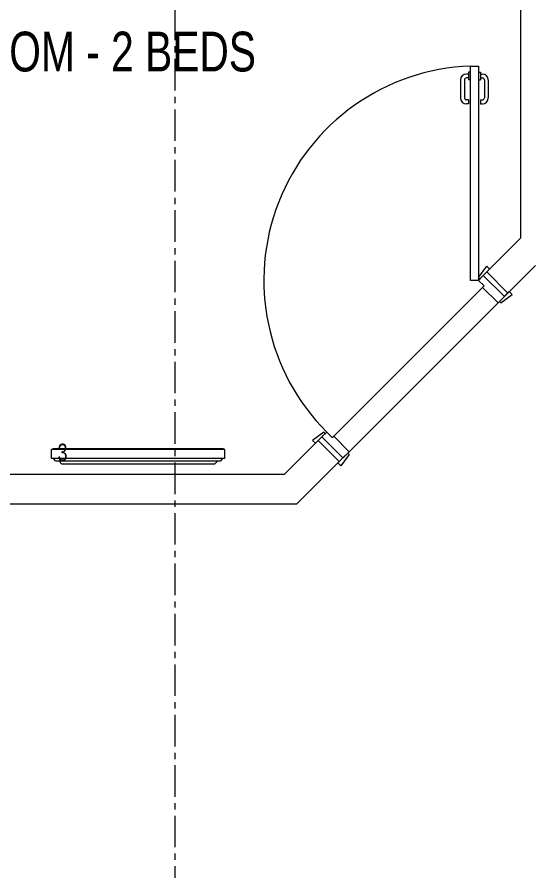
# Model space of a CAD drawing. Header units: millimetres. Extents: x 26027 to 581921, y 7230 to 233891.
# Drawn here: x 516004 to 518579, y 164363 to 168661 of the extents above; entities that cross this region are included whole.
import ezdxf

# ---------------------------------------------------------------- set-up
doc = ezdxf.new("R2010")
doc.units = ezdxf.units.MM
doc.header["$LTSCALE"] = 5
doc.linetypes.add('CENTER', pattern=[50.8, 31.75, -6.35, 6.35, -6.35])
doc.layers.get('0').update_dxf_attribs({"color": 252})
for name, color, linetype, lineweight in [('72_EGR_BASE_TEXT', 252, 'Continuous', 5), ('car', 252, 'Continuous', 5), ('Medical Equipment and Furniture', 252, 'Continuous', 0), ('Walls', 252, 'Continuous', 5), ('Wooden Joinery', 252, 'Continuous', 5)]:
    doc.layers.add(name, color=color, linetype=linetype, lineweight=lineweight)
doc.layers.add('axes', color=252, linetype='Continuous')
doc.styles.add('X3G_ENTITY_257CFD', font='swisscl.ttf', dxfattribs={"height": 200})
doc.styles.add('X3G_ENTITY_2587EA', font='swisscl.ttf', dxfattribs={"height": 200})

# ---------------------------------------------------------------- blocks, each defined once
blk = doc.blocks.new('DM15862C-P')
at = {"lineweight": 0}
for p, q in [((-0.3835, 0), (-0.3983, -0.0149)), ((0.3835, 0), (-0.3835, 0)), ((0.3835, 0), (0.3983, -0.0149)), ((-0.4367, -0.0287), (-0.4367, -0.0734)), ((0.4365, -0.0287), (-0.4367, -0.0287)), ((-0.4157, -0.0175), (-0.4256, -0.0287)), ((0.41, -0.0149), (-0.4099, -0.0149)), ((0.4157, -0.0175), (0.4254, -0.0287)), ((0.4365, -0.0287), (0.4365, -0.0734)), ((0.4365, -0.0734), (-0.4367, -0.0734)), ((-0.4291, -0.078), (-0.4291, -0.0734)), ((0.429, -0.078), (-0.4291, -0.078)), ((0.429, -0.078), (0.429, -0.0734))]:
    blk.add_line(p, q, dxfattribs=at)
for points in [[(-0.4099, -0.0149), (-0.4121, -0.0149), (-0.4141, -0.0158), (-0.4157, -0.0175)], [(0.4157, -0.0175), (0.4141, -0.0158), (0.4121, -0.0149), (0.41, -0.0149)]]:
    blk.add_open_spline(points, degree=3, dxfattribs=at)
blk = doc.blocks.new('A$C683B37BC')
at = {"layer": 'car'}
for p, q in [((-770.4, -827), (-21.2, -77.8)), ((56.6, -155.6, -2.4), (-692.7, -904.8, -4.7))]:
    blk.add_line(p, q, dxfattribs=at)
at = {"layer": 'Wooden Joinery'}
for p, q in [((-92.4, 996.4, -2.4), (-102.4, 996.4, -2.4)), ((-92.4, 1006.4, -2.4), (-92.4, 966.4, -2.4)), ((-82.4, 1006.4, -2.4), (-92.4, 1006.4, -2.4)), ((-42.4, 1006.4, -2.4), (-32.4, 1006.4, -2.4)), ((-32.4, 1006.4, -2.4), (-32.4, 966.4, -2.4)), ((-32.4, 996.4, -2.4), (-22.4, 996.4, -2.4)), ((-132.4, 966.4, -2.4), (-132.4, 876.4, -2.4)), ((-112.4, 966.4, -2.4), (-112.4, 876.4, -2.4)), ((-92.4, 976.4, -2.4), (-102.4, 976.4, -2.4)), ((-82.4, 966.4, -2.4), (-92.4, 966.4, -2.4)), ((-42.4, 966.4, -2.4), (-32.4, 966.4, -2.4)), ((-32.4, 976.4, -2.4), (-22.4, 976.4, -2.4)), ((-12.4, 966.4, -2.4), (-12.4, 876.4, -2.4)), ((7.6, 966.4, -2.4), (7.6, 876.4, -2.4)), ((-92.4, 866.4, -2.4), (-102.4, 866.4, -2.4)), ((-92.4, 866.4, -2.4), (-92.4, 846.4, -2.4)), ((-32.4, 866.4, -2.4), (-22.4, 866.4, -2.4)), ((-32.4, 866.4, -2.4), (-32.4, 846.4, -2.4)), ((-92.4, 846.4, -2.4), (-102.4, 846.4, -2.4)), ((-32.4, 846.4, -2.4), (-22.4, 846.4, -2.4))]:
    blk.add_line(p, q, dxfattribs=at)
for points in [[(-82.4, -42.4), (-82.4, 1036.4), (-42.4, 1036.4), (-42.4, -42.4)], [(-35.4, -35.4), (-42.4, -28.3), (0, 28.3), (14.1, 14.1)], [(63.6, -148.5), (70.7, -155.6), (127.3, -113.1), (113.1, -99)], [(-812.9, -812.9), (-819.9, -805.8), (-876.5, -848.2), (-862.4, -862.4)], [(-699.7, -911.9), (-692.7, -918.9), (-735.1, -975.5), (-749.2, -961.4)]]:
    blk.add_lwpolyline(points, close=True, dxfattribs=at)
for points in [[(-17.7, -17.7), (88.4, -123.7), (106.1, -106.1), (0, 0), (-17.7, -17.7)], [(-17.7, -17.7), (-42.4, -42.4), (-14.1, -70.7), (-21.2, -77.8), (56.6, -155.6), (88.4, -123.7), (-17.7, -17.7)], [(-830.6, -830.6), (-805.8, -805.8), (-777.5, -834.1), (-770.4, -827), (-692.7, -904.8), (-724.5, -936.6), (-830.6, -830.6)], [(-830.6, -830.6), (-724.5, -936.6), (-742.2, -954.3), (-848.2, -848.2), (-830.6, -830.6)]]:
    blk.add_lwpolyline(points, dxfattribs=at)
for centre, radius, start, end in [((-42.4, -42.4), 1079.6, 92.1234, 225), ((-102.4, 966.4, -2.4), 30, 90, 180), ((-22.4, 966.4, -2.4), 30, 0, 90), ((-102.4, 966.4, -2.4), 10, 90, 180), ((-22.4, 966.4, -2.4), 10, 0, 90), ((-102.4, 876.4, -2.4), 30, 180, 270), ((-102.4, 876.4, -2.4), 10, 180, 270), ((-22.4, 876.4, -2.4), 10, 270, 0), ((-22.4, 876.4, -2.4), 30, 270, 0)]:
    blk.add_arc(centre, radius, start, end, dxfattribs=at)

msp = doc.modelspace()

# ---------------------------------------------------------------- linework, layer by layer
at = {"layer": 'axes', "linetype": 'CENTER', "lineweight": 0}
msp.add_line((516798.8, 120285.6, 0), (516798.8, 205820.3, 0), dxfattribs=at)
at = {"layer": 'Walls'}
for p, q in [((518536.7, 169035.3, 0), (518536.7, 167547.4, 0)), ((518536.7, 167547.4, 0), (518367.4, 167378.1, 0)), ((518367.4, 167378.1, 0), (518473.5, 167272, 0)), ((518611.7, 167410.3, 0), (518473.5, 167272, 0)), ((517518.9, 166529.6, 0), (517349.6, 166360.3, 0)), ((517518.9, 166529.6, 0), (517625, 166423.5, 0)), ((517625, 166423.5, 0), (517411.7, 166210.3, 0)), ((512851.7, 166360.3, 0), (517349.6, 166360.3, 0)), ((508146.7, 166210.3, 0), (517411.7, 166210.3, 0))]:
    msp.add_line(p, q, dxfattribs=at)

# ---------------------------------------------------------------- block references
at = {"layer": 'Medical Equipment and Furniture', "xscale": -1000, "yscale": 1000, "zscale": 1000, "rotation": 180}
msp.add_blockref('DM15862C-P', (516613.3, 166410.3, 0), dxfattribs=at)
msp.add_blockref('DM15862C-P', (516613.3, 166410.3, 0), dxfattribs=at)
at = {"layer": 'Wooden Joinery'}
msp.add_blockref('A$C683B37BC', (518367.4, 167378.1, 0), dxfattribs=at)

# ---------------------------------------------------------------- texts
at = {"layer": '72_EGR_BASE_TEXT', "insert": (515970, 168587.5, 0), "char_height": 200, "attachment_point": 2, "style": 'X3G_ENTITY_2587EA'}
msp.add_mtext('PATIENT ROOM - 2 BEDS', dxfattribs=at)
at = {"layer": 'Medical Equipment and Furniture', "insert": (516232.6, 166424.9, -2.4), "char_height": 87.5, "attachment_point": 8, "style": 'X3G_ENTITY_257CFD'}
msp.add_mtext('3', dxfattribs=at)

doc.saveas('drawing.dxf')
